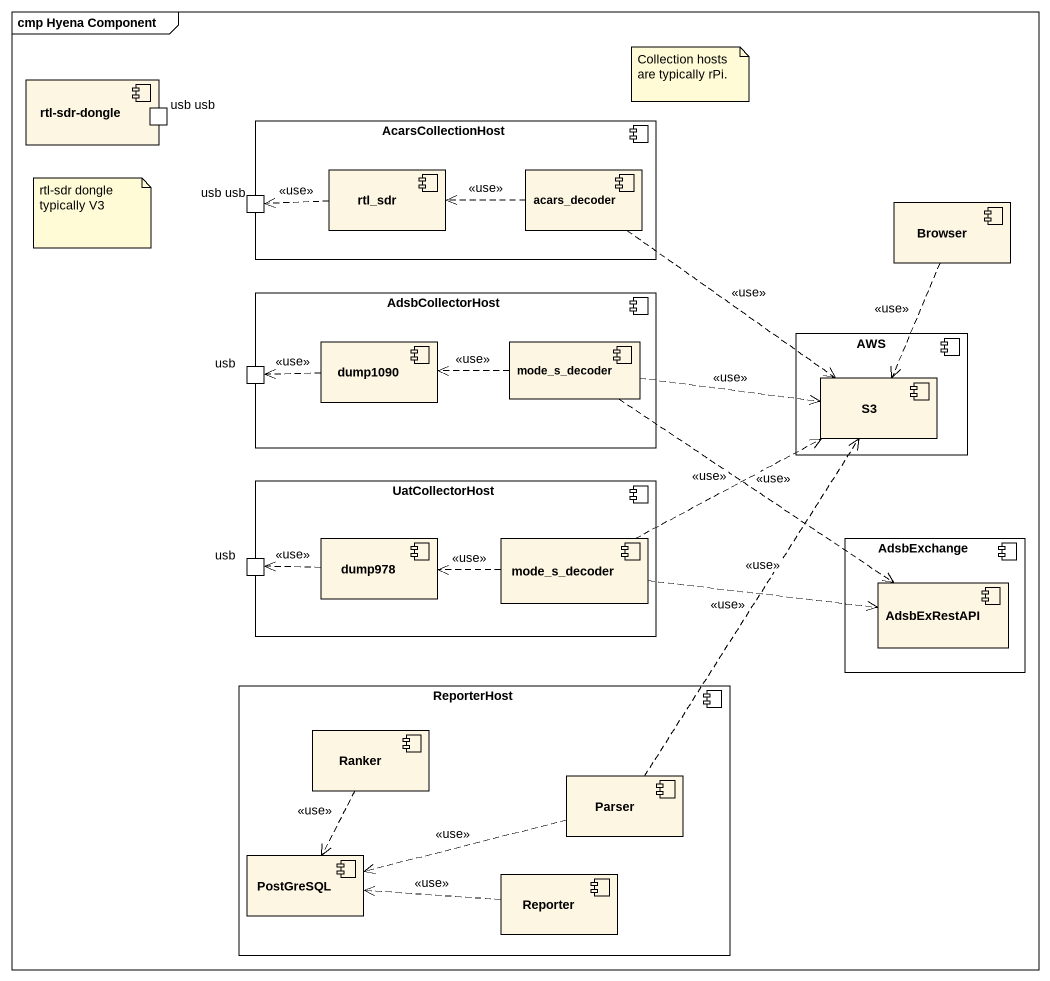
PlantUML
@startuml
mainframe cmp Hyena Component
component "rtl-sdr-dongle" as rtl_sdr_dongle {
  port "usb usb" as usb_usb
}
component AcarsCollectionHost {
  port "usb usb" as usb_usb_2
  component rtl_sdr
  component acars_decoder
}
component Browser
component AdsbCollectorHost {
  component dump1090
  component mode_s_decoder
  port usb
}
component AWS {
  component S3
}
component UatCollectorHost {
  port "usb" as usb_2
  component dump978
  component "mode_s_decoder" as mode_s_decoder_2
}
component AdsbExchange {
  component AdsbExRestAPI
}
component ReporterHost {
  component Ranker
  component Parser
  component PostGreSQL
  component Reporter
}
rtl_sdr .left.> usb_usb_2 : <<use>>
acars_decoder .left.> rtl_sdr : <<use>>
acars_decoder ..> S3 : <<use>>
Browser ..> S3 : <<use>>
dump1090 .left.> usb : <<use>>
mode_s_decoder .left.> dump1090 : <<use>>
mode_s_decoder .right.> S3 : <<use>>
mode_s_decoder ..> AdsbExRestAPI : <<use>>
dump978 .left.> usb_2 : <<use>>
mode_s_decoder_2 .right.> S3 : <<use>>
mode_s_decoder_2 .left.> dump978 : <<use>>
mode_s_decoder_2 .right.> AdsbExRestAPI : <<use>>
Ranker ..> PostGreSQL : <<use>>
Parser .up.> S3 : <<use>>
Parser .left.> PostGreSQL : <<use>>
Reporter .left.> PostGreSQL : <<use>>
note as N1
  Collection hosts are typically rPi.
end note
note as N2
  rtl-sdr dongle typically V3
end note
@enduml
